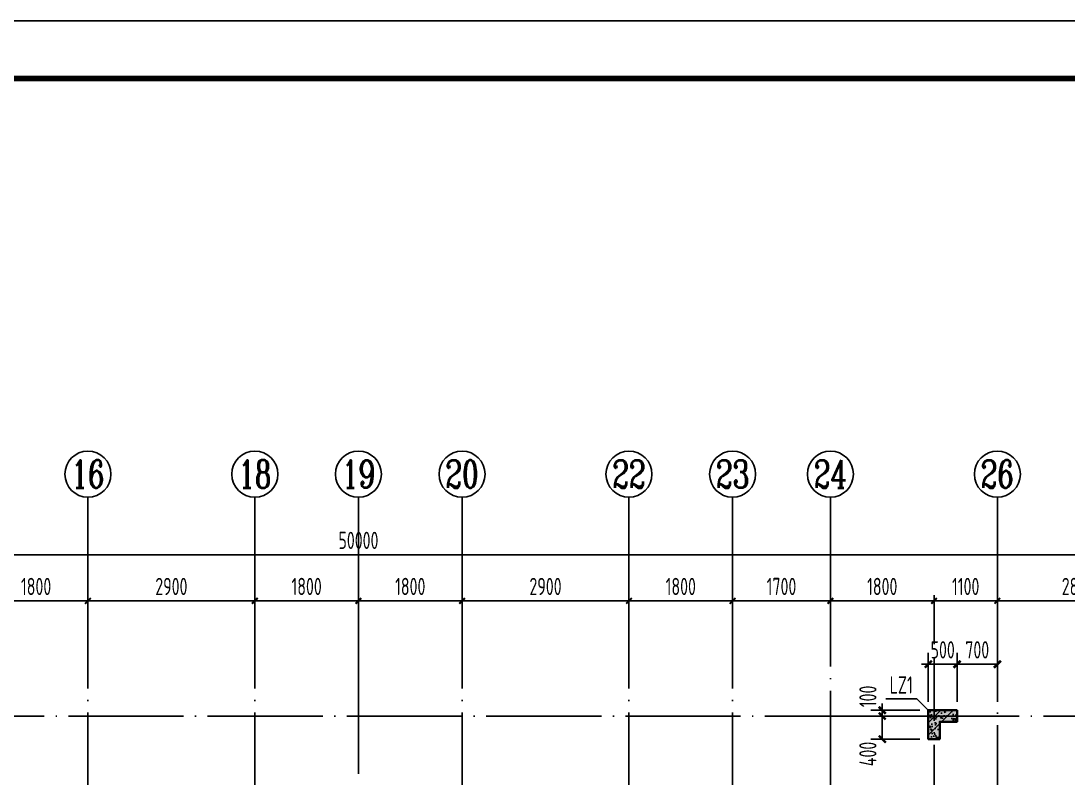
# Model space of a CAD drawing. Extents: x -1712635 to -854203, y -534641 to -21985.
# Drawn here: x -1342091 to -1323899, y -143178 to -130034 of the extents above; entities that cross this region are included whole.
import ezdxf
from ezdxf.enums import TextEntityAlignment as Align

# ---------------------------------------------------------------- set-up
doc = ezdxf.new("R2010")
doc.units = 0
doc.header["$LTSCALE"] = 1000
doc.linetypes.add('DOTE', pattern=[2.42, 2, -0.2, 0.02, -0.2])
doc.layers.get('0').update_dxf_attribs({"linetype": 'CONTINUOUS'})
doc.layers.get('Defpoints').update_dxf_attribs({"linetype": 'CONTINUOUS'})
for name, color, linetype in [('-TK', 7, 'CONTINUOUS'), ('A-AXIS', 1, 'CONTINUOUS'), ('A-DOTE', 10, 'DOTE'), ('AXIS_NUM', 7, 'CONTINUOUS'), ('COLU_DE_TEXT', 7, 'CONTINUOUS'), ('LABEL', 1, 'CONTINUOUS'), ('S-Q墙标注', 3, 'CONTINUOUS'), ('S-X详图填充', 252, 'CONTINUOUS'), ('S-X详图实线', 4, 'CONTINUOUS'), ('S-Y一般标注', 3, 'CONTINUOUS'), ('S-Z柱填充', 252, 'CONTINUOUS'), ('S-Z柱实线', 6, 'CONTINUOUS')]:
    doc.layers.add(name, color=color, linetype=linetype)
doc.styles.add('TSSD_Axis', font='complex.shx', dxfattribs={"width": 0.7, "bigfont": 'hztxt.shx'})
doc.styles.add('TSSD_DIMENSION', font='Tssdeng.shx', dxfattribs={"width": 0.7, "bigfont": 'tssdchn.shx'})
doc.styles.add('TSSD_REIN', font='tssdeng.shx', dxfattribs={"width": 0.7, "height": 300, "bigfont": 'tssdchn.shx'})
doc.styles.add('结构文字', font='zstxt.shx', dxfattribs={"width": 0.7, "bigfont": 'zshz.shx'})
doc.dimstyles.new('STRUCK', dxfattribs={"dimtxt": 400, "dimasz": 121, "dimexe": 200, "dimexo": 150, "dimgap": 115, "dimtad": 1, "dimdec": 0, "dimdsep": 46, "dimtxsty": '结构文字', "dimblk": 'ARCHTICK', "dimcen": 400, "dimclrd": 3, "dimclre": 3, "dimclrt": 7, "dimadec": 0, "dimazin": 0, "dimtfac": 1, "dimtdec": 0, "dimtix": 1, "dimtmove": 2, "dimatfit": 3, "dimldrblk": '_DIMX', "dimfxl": 0, "dimtolj": 1, "dimtzin": 0, "dimarcsym": 0})
doc.dimstyles.new('TSSD_100_100', dxfattribs={"dimtxt": 300, "dimasz": 100, "dimexe": 100, "dimexo": 250, "dimgap": 100, "dimtad": 1, "dimdec": 0, "dimzin": 0, "dimdsep": 46, "dimtxsty": 'TSSD_DIMENSION', "dimblk": 'ARCHTICK', "dimcen": 0, "dimdle": 100, "dimclrt": 7, "dimadec": 0, "dimazin": 0, "dimtfac": 1, "dimtdec": 0, "dimtix": 1, "dimtmove": 2, "dimatfit": 3, "dimldrblk": 'ARCHTICK', "dimfxl": 0, "dimtolj": 1, "dimtzin": 0, "dimarcsym": 0})

# ---------------------------------------------------------------- blocks, each defined once
blk = doc.blocks.new('ts_axno')
at = {"color": 0, "linetype": 'ByBlock', "lineweight": -2}
blk.add_circle((0, 0), 0.5, dxfattribs=at)
at = {"color": 0, "linetype": 'ByBlock', "lineweight": -2, "style": 'TSSD_Axis', "width": 0.7}
blk.add_attdef('A', text='', height=0.6, dxfattribs=at).set_placement((0, 0), align=Align.MIDDLE_CENTER)
blk = doc.blocks.new('_ArchTick')
at = {"color": 0, "const_width": 0.35}
blk.add_lwpolyline([(-0.5, -0.5), (0.5, 0.5)], dxfattribs=at)
blk = doc.blocks.new('*D51')
at = {"layer": 'Defpoints', "color": 0}
for p in [(24900, 22100), (23100, 21100), (24900, 21100)]:
    blk.add_point(p, dxfattribs=at)
at = {"layer": 'S-Y一般标注', "color": 0, "lineweight": -2}
for p, q in [((23100, 21350), (23100, 22200)), ((24900, 21350), (24900, 22200)), ((23000, 22100), (25000, 22100))]:
    blk.add_line(p, q, dxfattribs=at)
at = {"layer": 'S-Y一般标注', "color": 0, "lineweight": -2, "xscale": 100, "yscale": 100, "zscale": 100, "rotation": 180}
blk.add_blockref('_ArchTick', (23100, 22100), dxfattribs=at)
at = {"layer": 'S-Y一般标注', "color": 0, "lineweight": -2, "xscale": 100, "yscale": 100, "zscale": 100}
blk.add_blockref('_ArchTick', (24900, 22100), dxfattribs=at)
at = {"layer": 'S-Y一般标注', "color": 7, "insert": (24000, 22350), "char_height": 300, "attachment_point": 5, "style": 'TSSD_DIMENSION'}
blk.add_mtext('\\A1;1800', dxfattribs=at)
blk = doc.blocks.new('*D52')
at = {"layer": 'Defpoints', "color": 0}
for p in [(27800, 22100), (24900, 21100), (27800, 21100)]:
    blk.add_point(p, dxfattribs=at)
at = {"layer": 'S-Y一般标注', "color": 0, "lineweight": -2}
for p, q in [((24900, 21350), (24900, 22200)), ((27800, 21350), (27800, 22200)), ((24800, 22100), (27900, 22100))]:
    blk.add_line(p, q, dxfattribs=at)
at = {"layer": 'S-Y一般标注', "color": 0, "lineweight": -2, "xscale": 100, "yscale": 100, "zscale": 100, "rotation": 180}
blk.add_blockref('_ArchTick', (24900, 22100), dxfattribs=at)
at = {"layer": 'S-Y一般标注', "color": 0, "lineweight": -2, "xscale": 100, "yscale": 100, "zscale": 100}
blk.add_blockref('_ArchTick', (27800, 22100), dxfattribs=at)
at = {"layer": 'S-Y一般标注', "color": 7, "insert": (26350, 22350), "char_height": 300, "attachment_point": 5, "style": 'TSSD_DIMENSION'}
blk.add_mtext('\\A1;2900', dxfattribs=at)
blk = doc.blocks.new('*D53')
at = {"layer": 'Defpoints', "color": 0}
for p in [(29600, 22100), (27800, 21100), (29600, 21100)]:
    blk.add_point(p, dxfattribs=at)
at = {"layer": 'S-Y一般标注', "color": 0, "lineweight": -2}
for p, q in [((27800, 21350), (27800, 22200)), ((29600, 21350), (29600, 22200)), ((27700, 22100), (29700, 22100))]:
    blk.add_line(p, q, dxfattribs=at)
at = {"layer": 'S-Y一般标注', "color": 0, "lineweight": -2, "xscale": 100, "yscale": 100, "zscale": 100, "rotation": 180}
blk.add_blockref('_ArchTick', (27800, 22100), dxfattribs=at)
at = {"layer": 'S-Y一般标注', "color": 0, "lineweight": -2, "xscale": 100, "yscale": 100, "zscale": 100}
blk.add_blockref('_ArchTick', (29600, 22100), dxfattribs=at)
at = {"layer": 'S-Y一般标注', "color": 7, "insert": (28700, 22350), "char_height": 300, "attachment_point": 5, "style": 'TSSD_DIMENSION'}
blk.add_mtext('\\A1;1800', dxfattribs=at)
blk = doc.blocks.new('*D54')
at = {"layer": 'Defpoints', "color": 0}
for p in [(31400, 22100), (29600, 21100), (31400, 21100)]:
    blk.add_point(p, dxfattribs=at)
at = {"layer": 'S-Y一般标注', "color": 0, "lineweight": -2}
for p, q in [((29600, 21350), (29600, 22200)), ((31400, 21350), (31400, 22200)), ((29500, 22100), (31500, 22100))]:
    blk.add_line(p, q, dxfattribs=at)
at = {"layer": 'S-Y一般标注', "color": 0, "lineweight": -2, "xscale": 100, "yscale": 100, "zscale": 100, "rotation": 180}
blk.add_blockref('_ArchTick', (29600, 22100), dxfattribs=at)
at = {"layer": 'S-Y一般标注', "color": 0, "lineweight": -2, "xscale": 100, "yscale": 100, "zscale": 100}
blk.add_blockref('_ArchTick', (31400, 22100), dxfattribs=at)
at = {"layer": 'S-Y一般标注', "color": 7, "insert": (30500, 22350), "char_height": 300, "attachment_point": 5, "style": 'TSSD_DIMENSION'}
blk.add_mtext('\\A1;1800', dxfattribs=at)
blk = doc.blocks.new('*D55')
at = {"layer": 'Defpoints', "color": 0}
for p in [(34300, 22100), (31400, 21100), (34300, 21100)]:
    blk.add_point(p, dxfattribs=at)
at = {"layer": 'S-Y一般标注', "color": 0, "lineweight": -2}
for p, q in [((31400, 21350), (31400, 22200)), ((34300, 21350), (34300, 22200)), ((31300, 22100), (34400, 22100))]:
    blk.add_line(p, q, dxfattribs=at)
at = {"layer": 'S-Y一般标注', "color": 0, "lineweight": -2, "xscale": 100, "yscale": 100, "zscale": 100, "rotation": 180}
blk.add_blockref('_ArchTick', (31400, 22100), dxfattribs=at)
at = {"layer": 'S-Y一般标注', "color": 0, "lineweight": -2, "xscale": 100, "yscale": 100, "zscale": 100}
blk.add_blockref('_ArchTick', (34300, 22100), dxfattribs=at)
at = {"layer": 'S-Y一般标注', "color": 7, "insert": (32850, 22350), "char_height": 300, "attachment_point": 5, "style": 'TSSD_DIMENSION'}
blk.add_mtext('\\A1;2900', dxfattribs=at)
blk = doc.blocks.new('*D56')
at = {"layer": 'Defpoints', "color": 0}
for p in [(36100, 22100), (34300, 21100), (36100, 21100)]:
    blk.add_point(p, dxfattribs=at)
at = {"layer": 'S-Y一般标注', "color": 0, "lineweight": -2}
for p, q in [((34300, 21350), (34300, 22200)), ((36100, 21350), (36100, 22200)), ((34200, 22100), (36200, 22100))]:
    blk.add_line(p, q, dxfattribs=at)
at = {"layer": 'S-Y一般标注', "color": 0, "lineweight": -2, "xscale": 100, "yscale": 100, "zscale": 100, "rotation": 180}
blk.add_blockref('_ArchTick', (34300, 22100), dxfattribs=at)
at = {"layer": 'S-Y一般标注', "color": 0, "lineweight": -2, "xscale": 100, "yscale": 100, "zscale": 100}
blk.add_blockref('_ArchTick', (36100, 22100), dxfattribs=at)
at = {"layer": 'S-Y一般标注', "color": 7, "insert": (35200, 22350), "char_height": 300, "attachment_point": 5, "style": 'TSSD_DIMENSION'}
blk.add_mtext('\\A1;1800', dxfattribs=at)
blk = doc.blocks.new('*D57')
at = {"layer": 'Defpoints', "color": 0}
for p in [(37800, 22100), (36100, 21100), (37800, 21100)]:
    blk.add_point(p, dxfattribs=at)
at = {"layer": 'S-Y一般标注', "color": 0, "lineweight": -2}
for p, q in [((36100, 21350), (36100, 22200)), ((37800, 21350), (37800, 22200)), ((36000, 22100), (37900, 22100))]:
    blk.add_line(p, q, dxfattribs=at)
at = {"layer": 'S-Y一般标注', "color": 0, "lineweight": -2, "xscale": 100, "yscale": 100, "zscale": 100, "rotation": 180}
blk.add_blockref('_ArchTick', (36100, 22100), dxfattribs=at)
at = {"layer": 'S-Y一般标注', "color": 0, "lineweight": -2, "xscale": 100, "yscale": 100, "zscale": 100}
blk.add_blockref('_ArchTick', (37800, 22100), dxfattribs=at)
at = {"layer": 'S-Y一般标注', "color": 7, "insert": (36950, 22350), "char_height": 300, "attachment_point": 5, "style": 'TSSD_DIMENSION'}
blk.add_mtext('\\A1;1700', dxfattribs=at)
blk = doc.blocks.new('*D58')
at = {"layer": 'Defpoints', "color": 0}
for p in [(40700, 22100), (39600, 21100), (40700, 21100)]:
    blk.add_point(p, dxfattribs=at)
at = {"layer": 'S-Y一般标注', "color": 0, "lineweight": -2}
for p, q in [((39600, 21350), (39600, 22200)), ((40700, 21350), (40700, 22200)), ((39500, 22100), (40800, 22100))]:
    blk.add_line(p, q, dxfattribs=at)
at = {"layer": 'S-Y一般标注', "color": 0, "lineweight": -2, "xscale": 100, "yscale": 100, "zscale": 100, "rotation": 180}
blk.add_blockref('_ArchTick', (39600, 22100), dxfattribs=at)
at = {"layer": 'S-Y一般标注', "color": 0, "lineweight": -2, "xscale": 100, "yscale": 100, "zscale": 100}
blk.add_blockref('_ArchTick', (40700, 22100), dxfattribs=at)
at = {"layer": 'S-Y一般标注', "color": 7, "insert": (40150, 22350), "char_height": 300, "attachment_point": 5, "style": 'TSSD_DIMENSION'}
blk.add_mtext('\\A1;1100', dxfattribs=at)
blk = doc.blocks.new('*D59')
at = {"layer": 'Defpoints', "color": 0}
for p in [(43500, 22100), (40700, 21100), (43500, 21100)]:
    blk.add_point(p, dxfattribs=at)
at = {"layer": 'S-Y一般标注', "color": 0, "lineweight": -2}
for p, q in [((40700, 21350), (40700, 22200)), ((43500, 21350), (43500, 22200)), ((40600, 22100), (43600, 22100))]:
    blk.add_line(p, q, dxfattribs=at)
at = {"layer": 'S-Y一般标注', "color": 0, "lineweight": -2, "xscale": 100, "yscale": 100, "zscale": 100, "rotation": 180}
blk.add_blockref('_ArchTick', (40700, 22100), dxfattribs=at)
at = {"layer": 'S-Y一般标注', "color": 0, "lineweight": -2, "xscale": 100, "yscale": 100, "zscale": 100}
blk.add_blockref('_ArchTick', (43500, 22100), dxfattribs=at)
at = {"layer": 'S-Y一般标注', "color": 7, "insert": (42100, 22350), "char_height": 300, "attachment_point": 5, "style": 'TSSD_DIMENSION'}
blk.add_mtext('\\A1;2800', dxfattribs=at)
blk = doc.blocks.new('*D65')
at = {"layer": 'Defpoints', "color": 0}
for p in [(54600, 22900), (4600, 21100), (54600, 21100)]:
    blk.add_point(p, dxfattribs=at)
at = {"layer": 'S-Y一般标注', "color": 0, "lineweight": -2}
for p, q in [((4600, 21350), (4600, 23000)), ((54600, 21350), (54600, 23000)), ((4500, 22900), (54700, 22900))]:
    blk.add_line(p, q, dxfattribs=at)
at = {"layer": 'S-Y一般标注', "color": 0, "lineweight": -2, "xscale": 100, "yscale": 100, "zscale": 100, "rotation": 180}
blk.add_blockref('_ArchTick', (4600, 22900), dxfattribs=at)
at = {"layer": 'S-Y一般标注', "color": 0, "lineweight": -2, "xscale": 100, "yscale": 100, "zscale": 100}
blk.add_blockref('_ArchTick', (54600, 22900), dxfattribs=at)
at = {"layer": 'S-Y一般标注', "color": 7, "insert": (29600, 23150), "char_height": 300, "attachment_point": 5, "style": 'TSSD_DIMENSION'}
blk.add_mtext('\\A1;50000', dxfattribs=at)
blk = doc.blocks.new('*D80')
at = {"layer": 'Defpoints', "color": 0}
for p in [(39600, 22100), (37800, 21100), (39600, 21100)]:
    blk.add_point(p, dxfattribs=at)
at = {"layer": 'S-Y一般标注', "color": 0, "lineweight": -2}
for p, q in [((37800, 21350), (37800, 22200)), ((39600, 21350), (39600, 22200)), ((37700, 22100), (39700, 22100))]:
    blk.add_line(p, q, dxfattribs=at)
at = {"layer": 'S-Y一般标注', "color": 0, "lineweight": -2, "xscale": 100, "yscale": 100, "zscale": 100, "rotation": 180}
blk.add_blockref('_ArchTick', (37800, 22100), dxfattribs=at)
at = {"layer": 'S-Y一般标注', "color": 0, "lineweight": -2, "xscale": 100, "yscale": 100, "zscale": 100}
blk.add_blockref('_ArchTick', (39600, 22100), dxfattribs=at)
at = {"layer": 'S-Y一般标注', "color": 7, "insert": (38700, 22350), "char_height": 300, "attachment_point": 5, "style": 'TSSD_DIMENSION'}
blk.add_mtext('\\A1;1800', dxfattribs=at)
blk = doc.blocks.new('*D2440')
at = {"layer": 'Defpoints', "color": 0}
for p in [(-1327127, -142002), (-1326327, -142002), (-1326327, -142102)]:
    blk.add_point(p, dxfattribs=at)
at = {"layer": 'S-Q墙标注', "color": 3, "lineweight": -2}
for p, q in [((-1327127, -142002), (-1327127, -141881)), ((-1326477, -142002), (-1327327, -142002)), ((-1327127, -142102), (-1327127, -142002)), ((-1326477, -142102), (-1327327, -142102)), ((-1327127, -142102), (-1327127, -142223))]:
    blk.add_line(p, q, dxfattribs=at)
at = {"layer": 'S-Q墙标注', "color": 3, "lineweight": -2, "xscale": 121, "yscale": 121, "zscale": 121}
for p, rotation in [((-1327127, -142002), 270), ((-1327127, -142102), 90)]:
    blk.add_blockref('_ArchTick', p, dxfattribs=dict(at, rotation=rotation))
at = {"layer": 'S-Q墙标注', "color": 7, "insert": (-1327377, -141760), "char_height": 300, "attachment_point": 5, "rotation": 90, "style": 'TSSD_REIN'}
blk.add_mtext('\\A1;100', dxfattribs=at)
blk = doc.blocks.new('_DIMX')
blk.add_line((-150, 0), (150, 0))
at = {"const_width": 50}
blk.add_lwpolyline([(-70, -70), (70, 70)], dxfattribs=at)
blk = doc.blocks.new('*D2441')
at = {"layer": 'Defpoints', "color": 0}
for p in [(-1327127, -142102), (-1326327, -142102), (-1326327, -142502)]:
    blk.add_point(p, dxfattribs=at)
at = {"layer": 'S-Q墙标注', "color": 3, "lineweight": -2}
for p, q in [((-1326477, -142102), (-1327327, -142102)), ((-1327127, -142502), (-1327127, -142102)), ((-1326477, -142502), (-1327327, -142502))]:
    blk.add_line(p, q, dxfattribs=at)
at = {"layer": 'S-Q墙标注', "color": 3, "lineweight": -2, "xscale": 121, "yscale": 121, "zscale": 121}
for p, rotation in [((-1327127, -142102), 90), ((-1327127, -142502), 270)]:
    blk.add_blockref('_ArchTick', p, dxfattribs=dict(at, rotation=rotation))
at = {"layer": 'S-Q墙标注', "color": 7, "insert": (-1327377, -142760), "char_height": 300, "attachment_point": 5, "rotation": 90, "style": 'TSSD_REIN'}
blk.add_mtext('\\A1;400', dxfattribs=at)
blk = doc.blocks.new('*D2444')
at = {"layer": 'Defpoints', "color": 0}
for p in [(-1325827, -141202), (-1326327, -142002), (-1325827, -142002)]:
    blk.add_point(p, dxfattribs=at)
at = {"layer": 'S-Q墙标注', "color": 3, "lineweight": -2}
for p, q in [((-1326327, -141852), (-1326327, -141002)), ((-1325827, -141852), (-1325827, -141002)), ((-1326327, -141202), (-1326448, -141202)), ((-1326327, -141202), (-1325827, -141202)), ((-1325827, -141202), (-1325706, -141202))]:
    blk.add_line(p, q, dxfattribs=at)
at = {"layer": 'S-Q墙标注', "color": 3, "lineweight": -2, "xscale": 121, "yscale": 121, "zscale": 121}
blk.add_blockref('_ArchTick', (-1326327, -141202), dxfattribs=at)
at = {"layer": 'S-Q墙标注', "color": 3, "lineweight": -2, "xscale": 121, "yscale": 121, "zscale": 121, "rotation": 180}
blk.add_blockref('_ArchTick', (-1325827, -141202), dxfattribs=at)
at = {"layer": 'S-Q墙标注', "color": 7, "insert": (-1326077, -140952), "char_height": 300, "attachment_point": 5, "style": 'TSSD_REIN'}
blk.add_mtext('\\A1;500', dxfattribs=at)
blk = doc.blocks.new('*D2446')
at = {"layer": 'Defpoints', "color": 0}
for p in [(-1325127, -141202), (-1325827, -142002), (-1325127, -142002)]:
    blk.add_point(p, dxfattribs=at)
at = {"layer": 'S-Q墙标注', "color": 3, "lineweight": -2}
for p, q in [((-1325827, -141852), (-1325827, -141002)), ((-1325127, -141852), (-1325127, -141002)), ((-1325827, -141202), (-1325127, -141202))]:
    blk.add_line(p, q, dxfattribs=at)
at = {"layer": 'S-Q墙标注', "color": 3, "lineweight": -2, "xscale": 121, "yscale": 121, "zscale": 121, "rotation": 180}
blk.add_blockref('_ArchTick', (-1325827, -141202), dxfattribs=at)
at = {"layer": 'S-Q墙标注', "color": 3, "lineweight": -2, "xscale": 121, "yscale": 121, "zscale": 121}
blk.add_blockref('_ArchTick', (-1325127, -141202), dxfattribs=at)
at = {"layer": 'S-Q墙标注', "color": 7, "insert": (-1325477, -140952), "char_height": 300, "attachment_point": 5, "style": 'TSSD_REIN'}
blk.add_mtext('\\A1;700', dxfattribs=at)
blk = doc.blocks.new('A1')
blk.add_lwpolyline([(0, 59400), (0, 0), (84100, 0), (84100, 59400)], close=True)
at = {"const_width": 100}
blk.add_lwpolyline([(2500, 58400), (2500, 1000), (83100, 1000), (83100, 58400)], close=True, dxfattribs=at)
blk = doc.blocks.new('20210726.16350016')
at = {"layer": 'A-AXIS'}
for p, q in [((24900, 21100), (24900, 23900)), ((27800, 21100), (27800, 23900)), ((29600, 21100), (29600, 23900)), ((31400, 21100), (31400, 23900)), ((34300, 21100), (34300, 23900)), ((36100, 21100), (36100, 23900)), ((37800, 21100), (37800, 23900)), ((40700, 21100), (40700, 23900))]:
    blk.add_line(p, q, dxfattribs=at)
at = {"layer": 'A-DOTE'}
for p, q in [((24900, 10900), (24900, 21100)), ((27800, 10900), (27800, 21100)), ((29600, 21100), (29600, 3600)), ((31400, 10900), (31400, 21100)), ((34300, 10900), (34300, 21100)), ((36100, 10900), (36100, 21100)), ((37800, 13700), (37800, 21100)), ((39600, 17600), (39600, 21100)), ((40700, 13100.3), (40700, 21100)), ((55600, 20100), (3600, 20100))]:
    blk.add_line(p, q, dxfattribs=at)
at = {"layer": 'A-AXIS'}
ref = blk.add_blockref('ts_axno', (24900, 24300), dxfattribs=dict(at, xscale=800, yscale=800, zscale=800))
ref.add_attrib('10', '16', dxfattribs={"layer": 'AXIS_NUM', "height": 480, "style": 'TSSD_Axis', "width": 0.7}).set_placement((24900, 24300), align=Align.MIDDLE_CENTER)
ref = blk.add_blockref('ts_axno', (27800, 24300), dxfattribs=dict(at, xscale=800, yscale=800, zscale=800))
ref.add_attrib('11', '18', dxfattribs={"layer": 'AXIS_NUM', "height": 480, "style": 'TSSD_Axis', "width": 0.7}).set_placement((27800, 24300), align=Align.MIDDLE_CENTER)
ref = blk.add_blockref('ts_axno', (29600, 24300), dxfattribs=dict(at, xscale=800, yscale=800, zscale=800))
ref.add_attrib('12', '19', dxfattribs={"layer": 'AXIS_NUM', "height": 480, "style": 'TSSD_Axis', "width": 0.7}).set_placement((29600, 24300), align=Align.MIDDLE_CENTER)
ref = blk.add_blockref('ts_axno', (31400, 24300), dxfattribs=dict(at, xscale=800, yscale=800, zscale=800))
ref.add_attrib('13', '20', dxfattribs={"layer": 'AXIS_NUM', "height": 480, "style": 'TSSD_Axis', "width": 0.7}).set_placement((31400, 24300), align=Align.MIDDLE_CENTER)
ref = blk.add_blockref('ts_axno', (34300, 24300), dxfattribs=dict(at, xscale=800, yscale=800, zscale=800))
ref.add_attrib('14', '22', dxfattribs={"layer": 'AXIS_NUM', "height": 480, "style": 'TSSD_Axis', "width": 0.7}).set_placement((34300, 24300), align=Align.MIDDLE_CENTER)
ref = blk.add_blockref('ts_axno', (36100, 24300), dxfattribs=dict(at, xscale=800, yscale=800, zscale=800))
ref.add_attrib('15', '23', dxfattribs={"layer": 'AXIS_NUM', "height": 480, "style": 'TSSD_Axis', "width": 0.7}).set_placement((36100, 24300), align=Align.MIDDLE_CENTER)
ref = blk.add_blockref('ts_axno', (37800, 24300), dxfattribs=dict(at, xscale=800, yscale=800, zscale=800))
ref.add_attrib('16', '24', dxfattribs={"layer": 'AXIS_NUM', "height": 480, "style": 'TSSD_Axis', "width": 0.7}).set_placement((37800, 24300), align=Align.MIDDLE_CENTER)
ref = blk.add_blockref('ts_axno', (40700, 24300), dxfattribs=dict(at, xscale=800, yscale=800, zscale=800))
ref.add_attrib('17', '26', dxfattribs={"layer": 'AXIS_NUM', "height": 480, "style": 'TSSD_Axis', "width": 0.7}).set_placement((40700, 24300), align=Align.MIDDLE_CENTER)
at = {"layer": 'S-Y一般标注'}
for base, p1, p2, picture, middle in [((54600, 22900), (4600, 21100), (54600, 21100), '*D65', (29600, 23150)), ((24900, 22100), (23100, 21100), (24900, 21100), '*D51', (24000, 22350)), ((27800, 22100), (24900, 21100), (27800, 21100), '*D52', (26350, 22350)), ((29600, 22100), (27800, 21100), (29600, 21100), '*D53', (28700, 22350)), ((31400, 22100), (29600, 21100), (31400, 21100), '*D54', (30500, 22350)), ((34300, 22100), (31400, 21100), (34300, 21100), '*D55', (32850, 22350)), ((36100, 22100), (34300, 21100), (36100, 21100), '*D56', (35200, 22350)), ((37800, 22100), (36100, 21100), (37800, 21100), '*D57', (36950, 22350)), ((39600, 22100), (37800, 21100), (39600, 21100), '*D80', (38700, 22350)), ((40700, 22100), (39600, 21100), (40700, 21100), '*D58', (40150, 22350)), ((43500, 22100), (40700, 21100), (43500, 21100), '*D59', (42100, 22350))]:
    dim = blk.add_linear_dim(base=base, p1=p1, p2=p2, dimstyle='TSSD_100_100', dxfattribs=at)
    dim.commit()
    dim.dimension.update_dxf_attribs({"geometry": picture, "text_midpoint": middle})

msp = doc.modelspace()

# ---------------------------------------------------------------- hatches: boundary and pattern name
at = {"layer": 'S-X详图填充'}
h = msp.add_hatch(color=256, dxfattribs=at)
h.dxf.hatch_style = 1
h.paths.add_polyline_path([(-1325827.46, -142001.8), (-1326327.46, -142001.8), (-1326327.46, -142501.8), (-1326127.46, -142501.8), (-1326127.46, -142201.8), (-1325827.46, -142201.8)])
at = {"layer": 'S-Z柱填充'}
h = msp.add_hatch(dxfattribs=at)
h.set_pattern_fill('ARMORED', color=256, scale=30, style=0)
h.set_pattern_definition([(50, (-1375504.52, -297887.4), (215.17805, -18.82564), [22.5, -247.5]), (355, (-1375504.52, -297887.4), (-41.6254, 225.65764), [18, -198]), (100.4514, (-1375486.6, -297888.98), (173.55281, 206.83186), [19.12206, -210.34263]), (46.1842, (-1375504.52, -297827.4), (320.1723, -49.6557), [33.75, -371.25]), (96.6356, (-1375477.84, -297831.54), (280.3988, 292.23536), [28.6831, -315.5139]), (351.1842, (-1375504.52, -297827.4), (280.3986, 292.2356), [27, -297]), (21, (-1375474.52, -297842.4), (179.07212, -120.78567), [22.5, -247.5]), (326, (-1375474.52, -297842.4), (72.9946, 217.545), [18, -198]), (71.4514, (-1375459.6, -297852.47), (252.0668, 96.75915), [19.12206, -210.34263]), (37.5, (-1375504.52, -297887.41), (3.647957, 99.868156), [0, -195.6, 0, -201, 0, -198.75]), (7.5, (-1375504.52, -297887.41), (78.92086, 118.323514), [0, -114.6, 0, -191.1, 0, -75.75]), (327.5, (-1375571.42, -297887.41), (160.14673, -6.76646), [0, -75, 0, -234, 0, -310.5]), (317.5, (-1375601.42, -297887.4), (174.95585, 30.0315), [0, -97.5, 0, -155.4, 0, -220.5]), (45, (-1375504.52, -297887.4), (-106.06602, 106.06602), [])])
h.paths.add_polyline_path([(-1325827.45, -142001.8), (-1326327.45, -142001.8), (-1326327.45, -142501.8), (-1326127.45, -142501.8), (-1326127.45, -142201.8), (-1325827.45, -142201.8)])

# ---------------------------------------------------------------- linework, layer by layer
at = {"layer": 'LABEL'}
msp.add_lwpolyline([(-1326327.45, -142001.8), (-1326527.45, -141801.8), (-1327066.4, -141801.8)], dxfattribs=at)
at = {"layer": 'S-X详图实线'}
msp.add_lwpolyline([(-1326127.46, -142501.79), (-1326127.46, -142201.79), (-1325827.46, -142201.79), (-1325827.46, -142001.79), (-1326327.46, -142001.79), (-1326327.46, -142501.79), (-1326127.46, -142501.79)], dxfattribs=at)
at = {"layer": 'S-Z柱实线', "lineweight": 35}
for points in [[(-1325827.46, -142001.8), (-1326327.46, -142001.8), (-1326327.46, -142501.8), (-1326127.46, -142501.8), (-1326127.46, -142201.8), (-1325827.46, -142201.8), (-1325827.46, -142001.8)], [(-1325827.45, -142001.8), (-1326327.45, -142001.8), (-1326327.45, -142501.8), (-1326127.45, -142501.8), (-1326127.45, -142201.8), (-1325827.45, -142201.8), (-1325827.45, -142001.8)]]:
    msp.add_lwpolyline(points, dxfattribs=at)

# ---------------------------------------------------------------- block references
at = {"layer": '-TK'}
msp.add_blockref('A1', (-1375868.9, -189434.1), dxfattribs=at)
at = {"layer": 'A-DOTE'}
msp.add_blockref('20210726.16350016', (-1365827.46, -162201.85), dxfattribs=at)

# ---------------------------------------------------------------- texts
at = {"layer": 'COLU_DE_TEXT', "style": 'TSSD_REIN', "width": 0.7}
msp.add_text('LZ1', height=300, dxfattribs=at).set_placement((-1326998.99, -141801.8), align=Align.BOTTOM_LEFT)

# ---------------------------------------------------------------- dimensions: what is measured, and where the dimension line sits
at = {"layer": 'S-Q墙标注'}
for base, p1, p2, picture, middle in [((-1325827.45, -141201.8), (-1326327.45, -142001.8), (-1325827.45, -142001.8), '*D2444', (-1326077.45, -140951.8)), ((-1325127.46, -141201.8), (-1325827.45, -142001.8), (-1325127.46, -142001.8), '*D2446', (-1325477.45, -140951.8))]:
    dim = msp.add_linear_dim(base=base, p1=p1, p2=p2, dimstyle='STRUCK', override={"dimtxt": 300, "dimgap": 100, "dimtxsty": 'TSSD_REIN'}, dxfattribs=at)
    dim.commit()
    dim.dimension.update_dxf_attribs({"geometry": picture, "text_midpoint": middle})
for base, p1, p2, picture, middle in [((-1327127.45, -142001.8), (-1326327.45, -142101.8), (-1326327.45, -142001.8), '*D2440', (-1327377.45, -141759.87)), ((-1327127.45, -142101.8), (-1326327.45, -142501.79), (-1326327.45, -142101.8), '*D2441', (-1327377.45, -142759.87))]:
    dim = msp.add_linear_dim(base=base, p1=p1, p2=p2, angle=90, dimstyle='STRUCK', override={"dimtxt": 300, "dimgap": 100, "dimtxsty": 'TSSD_REIN'}, dxfattribs=at)
    dim.commit()
    dim.dimension.update_dxf_attribs({"geometry": picture, "text_midpoint": middle, "dimtype": 160})

doc.saveas('drawing.dxf')
